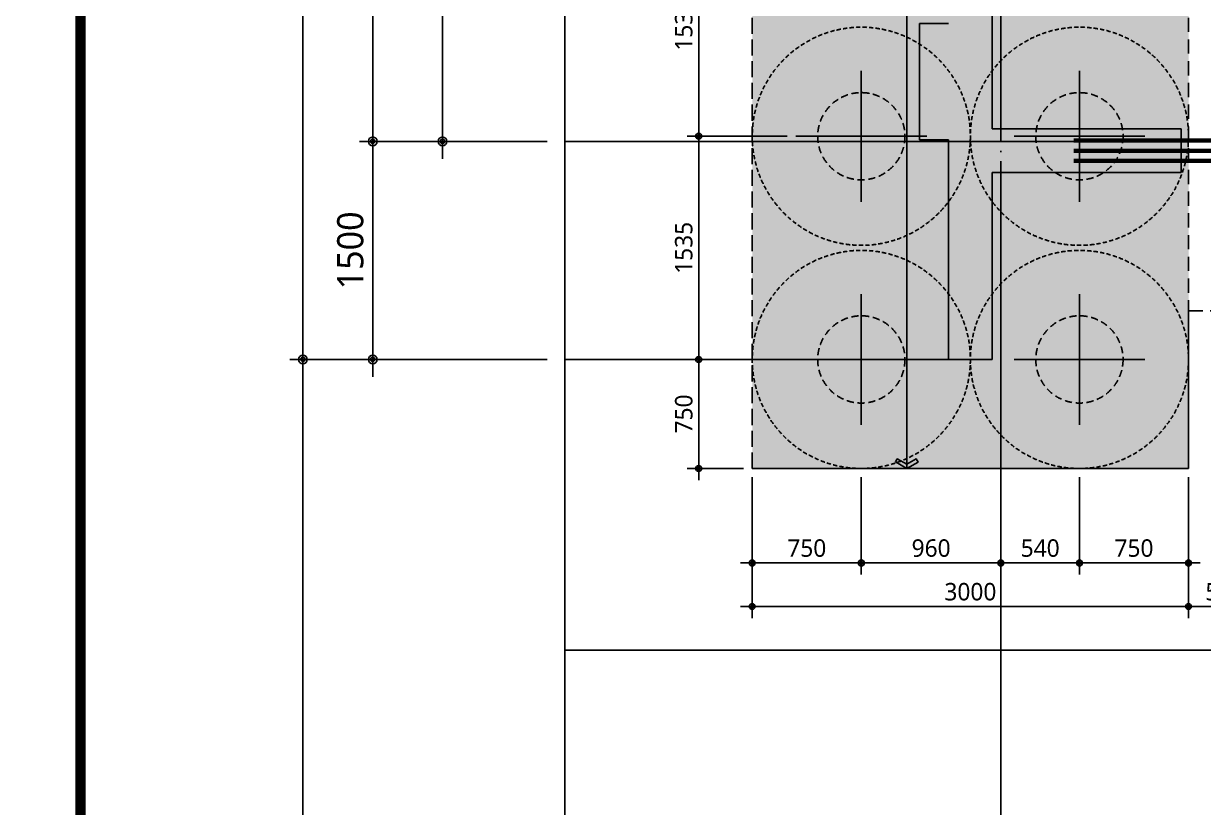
# Model space of a CAD drawing. Header units: millimetres. Extents: x 262481 to 2519995, y -394348 to 364571.
# Drawn here: x 539383 to 547497, y -77393 to -72002 of the extents above; entities that cross this region are included whole.
import ezdxf
from ezdxf.xclip import XClip

# ---------------------------------------------------------------- set-up
doc = ezdxf.new("R2010")
doc.units = ezdxf.units.MM
doc.header["$LTSCALE"] = 65
doc.header["$XCLIPFRAME"] = 0
for name, pattern in [('CEN', [62, 60, -1, 0, -1]), ('XS-기초$0$CEN', [62, 60, -1, 0, -1]), ('XS-기초$0$HID', [2.3, 1.5, -0.8])]:
    doc.linetypes.add(name, pattern=pattern)
doc.layers.get('Defpoints').update_dxf_attribs({"color": 145})
for name, color, linetype in [('BAR-T', 2, 'Continuous'), ('CEN', 1, 'CEN'), ('DIM', 7, 'Continuous'), ('DOT', 3, 'Continuous'), ('FORM_고양장항A-1BL-S-성능$0$FORM', 7, 'Continuous'), ('LEADER', 7, 'Continuous'), ('XS-기초$0$252', 252, 'Continuous'), ('XS-기초$0$CEN', 1, 'XS-기초$0$CEN'), ('XS-기초$0$PILE', 3, 'XS-기초$0$HID'), ('XS-기초$0$WALL', 11, 'Continuous'), ('XS-기초$0$기초연단', 3, 'Continuous'), ('XS-기초$0$보강구간', 6, 'XS-기초$0$HID')]:
    doc.layers.add(name, color=color, linetype=linetype)
doc.layers.add('DEFPOINT', color=144, linetype='Continuous', plot=False)
doc.layers.add('XS-기초$0$DEFPOINT', color=144, linetype='Continuous', plot=False)
doc.styles.add('맑은고딕', font='malgun.ttf')
doc.dimstyles.new('DIM_40', dxfattribs={"dimscale": 40, "dimtxt": 3, "dimasz": 1, "dimexe": 2, "dimexo": 1.5, "dimgap": 1, "dimtad": 1, "dimdec": 0, "dimzin": 0, "dimdsep": 46, "dimtxsty": '맑은고딕', "dimblk1": 'DIMDOT', "dimblk2": 'DIMDOT', "dimsah": 1, "dimcen": 0.09, "dimdle": 2, "dimclrd": 7, "dimclre": 7, "dimclrt": 6, "dimadec": 0, "dimazin": 0, "dimtfac": 1, "dimtdec": 0, "dimtix": 1, "dimtmove": 2, "dimatfit": 3, "dimldrblk": 'DIMDOT', "dimfxl": 0, "dimtolj": 1, "dimtzin": 0, "dimarcsym": 0})
doc.dimstyles.new('DIM_60', dxfattribs={"dimscale": 60, "dimtxt": 3, "dimasz": 1, "dimexe": 1.5, "dimexo": 2, "dimgap": 1, "dimtad": 1, "dimdec": 0, "dimzin": 0, "dimdsep": 46, "dimtxsty": '맑은고딕', "dimblk1": 'DIMDOT', "dimblk2": 'DIMDOT', "dimsah": 1, "dimcen": 0.09, "dimdle": 2, "dimclrd": 7, "dimclre": 7, "dimclrt": 3, "dimadec": 0, "dimazin": 0, "dimtfac": 1, "dimtdec": 0, "dimtix": 1, "dimtmove": 2, "dimatfit": 3, "dimldrblk": 'DIMDOT', "dimfxl": 0, "dimtolj": 1, "dimtzin": 0, "dimarcsym": 0})

# ---------------------------------------------------------------- blocks, each defined once
blk = doc.blocks.new('XS-기초$0$PILE-600')
at = {"layer": 'XS-기초$0$DEFPOINT', "color": 173, "linetype": 'XS-기초$0$HID', "ltscale": 0.3}
blk.add_circle((0, 0), 750, dxfattribs=at)
at = {"layer": 'XS-기초$0$PILE', "linetype": 'Continuous'}
for p, q in [((0, -450), (0, 450)), ((-450, 0), (450, 0))]:
    blk.add_line(p, q, dxfattribs=at)
at = {"layer": 'XS-기초$0$PILE', "ltscale": 0.5}
blk.add_circle((0, 0), 300, dxfattribs=at)
blk = doc.blocks.new('XS-기초$0$A$C762E058C')
at = {"layer": 'XS-기초$0$252'}
h = blk.add_hatch(color=256, dxfattribs=at)
h.dxf.hatch_style = 1
h.paths.add_polyline_path([(93400, -71500), (92600, -71500), (92600, -72000), (93400, -72000)])
h.paths.add_polyline_path([(85300, -71500), (84500, -71500), (84500, -72000), (85300, -72000)])
h.paths.add_polyline_path([(93400, -63400), (92600, -63400), (92600, -63900), (93400, -63900)])
h.paths.add_polyline_path([(85300, -63400), (84500, -63400), (84500, -63900), (85300, -63900)])
h.paths.add_polyline_path([(93400, -55300), (92600, -55300), (92600, -55800), (93400, -55800)])
h.paths.add_polyline_path([(85300, -55300), (84500, -55300), (84500, -55800), (85300, -55800)])
h.paths.add_polyline_path([(93400, -47200), (92600, -47200), (92600, -47700), (93400, -47700)])
h.paths.add_polyline_path([(85300, -47200), (84500, -47200), (84500, -47700), (85300, -47700)])
h.paths.add_polyline_path([(93400, -39100), (92600, -39100), (92600, -39600), (93400, -39600)])
h.paths.add_polyline_path([(85300, -39100), (84500, -39100), (84500, -39600), (85300, -39600)])
h.paths.add_polyline_path([(73650, -71500), (72850, -71500), (72850, -72000), (73650, -72000)])
h.paths.add_polyline_path([(77850, -71500), (77050, -71500), (77050, -72000), (77850, -72000)])
h.paths.add_polyline_path([(68450, -71500), (67650, -71500), (67650, -72000), (68450, -72000)])
h.paths.add_polyline_path([(73650, -63400), (72850, -63400), (72850, -63900), (73650, -63900)])
h.paths.add_polyline_path([(77850, -63400), (77050, -63400), (77050, -63900), (77850, -63900)])
h.paths.add_polyline_path([(68450, -63400), (67650, -63400), (67650, -63900), (68450, -63900)])
h.paths.add_polyline_path([(73650, -55300), (72850, -55300), (72850, -55800), (73650, -55800)])
h.paths.add_polyline_path([(77850, -55300), (77050, -55300), (77050, -55800), (77850, -55800)])
h.paths.add_polyline_path([(68450, -55300), (67650, -55300), (67650, -55800), (68450, -55800)])
h.paths.add_polyline_path([(73650, -47200), (72850, -47200), (72850, -47700), (73650, -47700)])
h.paths.add_polyline_path([(77850, -47200), (77050, -47200), (77050, -47700), (77850, -47700)])
h.paths.add_polyline_path([(68450, -47200), (67650, -47200), (67650, -47700), (68450, -47700)])
h.paths.add_polyline_path([(73650, -39100), (72850, -39100), (72850, -39600), (73650, -39600)])
h.paths.add_polyline_path([(77850, -39100), (77050, -39100), (77050, -39600), (77850, -39600)])
h.paths.add_polyline_path([(68450, -39100), (67650, -39100), (67650, -39600), (68450, -39600)])
h.paths.add_polyline_path([(73650, -22900), (72850, -22900), (72850, -23400), (73650, -23400)])
h.paths.add_polyline_path([(73650, -31000), (72850, -31000), (72850, -31500), (73650, -31500)])
h.paths.add_polyline_path([(101500, -63400), (100700, -63400), (100700, -63900), (101500, -63900)])
h.paths.add_polyline_path([(101500, -41540), (100700, -41540), (100700, -42040), (101500, -42040)])
h.paths.add_polyline_path([(101500, -35500), (100700, -35500), (100700, -36000), (101500, -36000)])
h.paths.add_polyline_path([(101500, -29350), (100700, -29350), (100700, -29850), (101500, -29850)])
h.paths.add_polyline_path([(101500, -22900), (100700, -22900), (100700, -23400), (101500, -23400)])
h.paths.add_polyline_path([(68450, -22900), (67650, -22900), (67650, -23400), (68450, -23400)])
h.paths.add_polyline_path([(77850, -22900), (77050, -22900), (77050, -23400), (77850, -23400)])
h.paths.add_polyline_path([(85300, -22900), (84500, -22900), (84500, -23400), (85300, -23400)])
h.paths.add_polyline_path([(93400, -31000), (92600, -31000), (92600, -31500), (93400, -31500)])
h.paths.add_polyline_path([(77850, -31000), (77050, -31000), (77050, -31500), (77850, -31500)])
h.paths.add_polyline_path([(85300, -31000), (84500, -31000), (84500, -31500), (85300, -31500)])
h.paths.add_polyline_path([(93400, -22900), (92600, -22900), (92600, -23400), (93400, -23400)])
h.paths.add_polyline_path([(68450, -31000), (67650, -31000), (67650, -31500), (68450, -31500)])
h.paths.add_polyline_path([(101500, -47580), (100700, -47580), (100700, -48080), (101500, -48080)])
h.paths.add_polyline_path([(101500, -55300), (100700, -55300), (100700, -55800), (101500, -55800)])
h.paths.add_polyline_path([(101700, -72000), (101700, -71200), (101200, -71200), (101200, -72000)])
h.paths.add_polyline_path([(125700, -72000), (125700, -71200), (125200, -71200), (125200, -72000)])
h.paths.add_polyline_path([(117700, -72000), (117700, -71200), (117200, -71200), (117200, -72000)])
h.paths.add_polyline_path([(109700, -72000), (109700, -71200), (109200, -71200), (109200, -72000)])
h.paths.add_polyline_path([(136755, -71500), (135955, -71500), (135955, -72000), (136755, -72000)])
h.paths.add_polyline_path([(144555, -71500), (143755, -71500), (143755, -72000), (144555, -72000)])
h.paths.add_polyline_path([(133700, -72000), (133700, -71200), (133200, -71200), (133200, -72000)])
h = blk.add_hatch(color=256, dxfattribs=at)
h.dxf.hatch_style = 1
h.paths.add_polyline_path([(124805, -55785), (124805, -55985), (123925, -55985), (123925, -56285), (125305, -56285), (125305, -57445), (126255, -57445), (126255, -63825), (124900, -63825), (124900, -64125), (125200, -64125), (125200, -64625), (125700, -64625), (125700, -64125), (126255, -64125), (126255, -65410), (126505, -65410), (126505, -64125), (127860, -64125), (127860, -63825), (126505, -63825), (126505, -57445), (127455, -57445), (127455, -56285), (128835, -56285), (128835, -55985), (127155, -55985), (127155, -57145), (126380, -57145), (125605, -57145), (125605, -55985), (125605, -55785)])
h.paths.add_polyline_path([(106100, -55300), (105300, -55300), (105300, -55800), (106100, -55800)])
h.paths.add_polyline_path([(105600, -63900), (105800, -63900), (105800, -65410), (106100, -65410), (106100, -64125), (107400, -64125), (107400, -63825), (106100, -63825), (106100, -60730), (109280, -60730), (109280, -60480), (106100, -60480), (106100, -56285), (106915, -56285), (106915, -55985), (105800, -55985), (105800, -63100), (105600, -63100)])
h.paths.add_polyline_path([(133680, -63250), (133480, -63250), (133480, -55950), (133680, -55950), (133680, -55150), (133480, -55150), (133480, -54495), (133180, -54495), (133180, -55985), (132365, -55985), (132365, -56285), (133180, -56285), (133180, -60480), (130000, -60480), (130000, -60730), (133180, -60730), (133180, -63825), (131880, -63825), (131880, -64125), (133180, -64125), (133180, -65410), (133480, -65410), (133480, -64050), (133680, -64050)])
h.paths.add_polyline_path([(117700, -64625), (117700, -63825), (117200, -63825), (117200, -64625)], flags=17)
h.paths.add_polyline_path([(109700, -63825), (109200, -63825), (108910, -63825), (108910, -64125), (109200, -64125), (109200, -64625), (109700, -64625)])
h.paths.add_polyline_path([(124075, -54635), (124375, -54635), (124375, -46185), (117850, -46185), (117850, -45985), (117050, -45985), (117050, -46185), (116075, -46185), (116075, -46485), (116525, -46485), (116525, -49385), (116825, -49385), (116825, -46485), (121375, -46485), (121375, -49085), (117935, -49085), (117935, -49385), (121850, -49385), (121850, -49085), (121675, -49085), (121675, -46485), (124075, -46485), (124075, -49085), (123420, -49085), (123420, -49385), (124075, -49385), (124075, -51585), (123475, -51585), (123475, -51885), (124075, -51885), (124075, -54185), (119175, -54185), (119175, -51885), (119875, -51885), (119875, -51585), (118875, -51585), (118875, -54185), (116525, -54185), (116525, -54485), (124075, -54485)])
h.paths.add_polyline_path([(120965, -51885), (122285, -51885), (122285, -51585), (120965, -51585)], flags=17)
h.paths.add_polyline_path([(114725, -53185), (113725, -53185), (113725, -53885), (110505, -53885), (110505, -53185), (109505, -53185), (109505, -53885), (108085, -53885), (108085, -53185), (107085, -53185), (107085, -53885), (105800, -53885), (105800, -54185), (114725, -54185)])
h.paths.add_polyline_path([(113025, -65410), (112775, -65410), (112775, -64125), (111420, -64125), (111420, -63825), (112775, -63825), (112775, -57445), (111825, -57445), (111825, -56285), (110445, -56285), (110445, -55985), (112125, -55985), (112125, -57145), (112900, -57145), (113675, -57145), (113675, -55985), (115355, -55985), (115355, -56285), (113975, -56285), (113975, -57445), (113025, -57445), (113025, -63825), (114380, -63825), (114380, -64125), (113025, -64125)])
h.paths.add_polyline_path([(119765, -65410), (119515, -65410), (119515, -64125), (118400, -64125), (118400, -63825), (119515, -63825), (119515, -60730), (116520, -60730), (116520, -60480), (119515, -60480), (119515, -56285), (118885, -56285), (118885, -55985), (119640, -55985), (120395, -55985), (120395, -56285), (119765, -56285), (119765, -60480), (122760, -60480), (122760, -60730), (119765, -60730), (119765, -63825), (120880, -63825), (120880, -64125), (119765, -64125)])
h.paths.add_polyline_path([(122390, -64125), (122390, -63825), (122790, -63825), (122790, -64125)])
h.paths.add_polyline_path([(122510, -63125), (122760, -63125), (122760, -61590), (122510, -61590)], flags=17)
h.paths.add_polyline_path([(122510, -56985), (122760, -56985), (122760, -57815), (122510, -57815)], flags=17)
h.paths.add_polyline_path([(121905, -56285), (122705, -56285), (122705, -55985), (121905, -55985)])
h.paths.add_polyline_path([(130370, -64125), (130370, -63825), (129970, -63825), (129970, -64125)])
h.paths.add_polyline_path([(130250, -63125), (130000, -63125), (130000, -61590), (130250, -61590)])
h.paths.add_polyline_path([(130250, -56985), (130000, -56985), (130000, -57815), (130250, -57815)])
h.paths.add_polyline_path([(130855, -56285), (130055, -56285), (130055, -55985), (130855, -55985)], flags=17)
h.paths.add_polyline_path([(116890, -64125), (116890, -63825), (116490, -63825), (116490, -64125)])
h.paths.add_polyline_path([(116770, -63125), (116520, -63125), (116520, -61590), (116770, -61590)])
h.paths.add_polyline_path([(116770, -56985), (116520, -56985), (116520, -57815), (116770, -57815)])
h.paths.add_polyline_path([(117375, -56285), (116575, -56285), (116575, -55985), (117375, -55985)])
h.paths.add_polyline_path([(109030, -63125), (109280, -63125), (109280, -61590), (109030, -61590)], flags=17)
h.paths.add_polyline_path([(109030, -56985), (109280, -56985), (109280, -57815), (109030, -57815)], flags=17)
h.paths.add_polyline_path([(108425, -56285), (109225, -56285), (109225, -55985), (108425, -55985)])
h.paths.add_polyline_path([(125850, -47200), (125050, -47200), (125050, -47700), (125850, -47700)])
h.paths.add_polyline_path([(114725, -50300), (113725, -50300), (113725, -51300), (114725, -51300)])
h.paths.add_polyline_path([(110505, -50300), (109505, -50300), (109505, -51300), (110505, -51300)])
h.paths.add_polyline_path([(108085, -50300), (107085, -50300), (107085, -51300), (108085, -51300)])
h.paths.add_polyline_path([(110505, -45410), (109505, -45410), (109505, -44410), (110505, -44410)])
h.paths.add_polyline_path([(108085, -45410), (107085, -45410), (107085, -44410), (108085, -44410)])
h.paths.add_polyline_path([(110505, -48330), (109505, -48330), (109505, -47330), (110505, -47330), (110505, -47705), (113005, -47705), (113005, -46805), (114425, -46805), (114425, -45775), (114725, -45775), (114725, -47105), (113305, -47105), (113305, -47830), (113305, -48555), (114725, -48555), (114725, -49850), (114425, -49850), (114425, -48855), (113005, -48855), (113005, -47955), (110505, -47955)])
h.paths.add_polyline_path([(108085, -48330), (107085, -48330), (107085, -47955), (105800, -47955), (105800, -47705), (107085, -47705), (107085, -47330), (108085, -47330)])
h.paths.add_polyline_path([(113725, -44360), (113725, -44610), (113095, -44610), (113095, -44360)])
h.paths.add_polyline_path([(114425, -43755), (114425, -44555), (114725, -44555), (114725, -43755)])
h.paths.add_polyline_path([(133850, -47200), (133050, -47200), (133050, -47700), (133850, -47700)])
h.paths.add_polyline_path([(125850, -39100), (125050, -39100), (125050, -39600), (125850, -39600)])
h.paths.add_polyline_path([(117850, -39100), (117050, -39100), (117050, -39600), (117850, -39600)], flags=17)
h.paths.add_polyline_path([(117485, -34200), (117485, -34500), (118975, -34500), (118975, -36300), (116075, -36300), (116075, -36600), (119275, -36600), (119275, -29350), (105800, -29350), (105800, -29650), (107085, -29650), (107085, -30350), (108085, -30350), (108085, -29650), (109505, -29650), (109505, -30350), (110505, -30350), (110505, -29650), (114425, -29650), (114425, -30465), (114725, -30465), (114725, -29650), (116075, -29650), (116075, -35190), (116375, -35190), (116375, -29650), (118975, -29650), (118975, -34200)])
h.paths.add_polyline_path([(110505, -41290), (109505, -41290), (109505, -42290), (110505, -42290), (110505, -41915), (114425, -41915), (114425, -42545), (114725, -42545), (114725, -41790), (114725, -41035), (114425, -41035), (114425, -41665), (110505, -41665)])
h.paths.add_polyline_path([(108085, -41290), (107085, -41290), (107085, -41665), (105800, -41665), (105800, -41915), (107085, -41915), (107085, -42290), (108085, -42290)])
h.paths.add_polyline_path([(110505, -38170), (109505, -38170), (109505, -39170), (110505, -39170)])
h.paths.add_polyline_path([(108085, -38170), (107085, -38170), (107085, -39170), (108085, -39170)])
h.paths.add_polyline_path([(110505, -36250), (109505, -36250), (109505, -35250), (110505, -35250), (110505, -35625), (113005, -35625), (113005, -34725), (114425, -34725), (114425, -33695), (114725, -33695), (114725, -35025), (113305, -35025), (113305, -35750), (113305, -36475), (114725, -36475), (114725, -37805), (114425, -37805), (114425, -36775), (113005, -36775), (113005, -35875), (110505, -35875)])
h.paths.add_polyline_path([(108085, -36250), (107085, -36250), (107085, -35875), (105800, -35875), (105800, -35625), (107085, -35625), (107085, -35250), (108085, -35250)])
h.paths.add_polyline_path([(110505, -33330), (109505, -33330), (109505, -32330), (110505, -32330)], flags=17)
h.paths.add_polyline_path([(108085, -33330), (107085, -33330), (107085, -32330), (108085, -32330)], flags=17)
h.paths.add_polyline_path([(113725, -39220), (113725, -38970), (113095, -38970), (113095, -39220)])
h.paths.add_polyline_path([(114425, -39825), (114425, -39025), (114725, -39025), (114725, -39825)])
h.paths.add_polyline_path([(113725, -32280), (113725, -32530), (113095, -32530), (113095, -32280)], flags=17)
h.paths.add_polyline_path([(114425, -31675), (114425, -32475), (114725, -32475), (114725, -31675)], flags=17)
edge = h.paths.add_edge_path()
edge.add_line((121375, -49385), (121850, -49385))
edge.add_line((116075, -34200), (116075, -34500))
blk = doc.blocks.new('XS-기초')
at = {"layer": 'XS-기초$0$CEN'}
for p, q in [((224470, 142315), (224470, 132890)), ((224470, 134390), (231210, 134390))]:
    blk.add_line(p, q, dxfattribs=at)
at = {"layer": 'XS-기초$0$WALL'}
for p, q in [((224410, 137570), (224410, 134475)), ((224110, 135200), (223910, 135200)), ((223910, 135200), (223910, 134400)), ((224410, 134475), (225710, 134475)), ((225710, 134175), (225710, 134475)), ((223910, 134400), (224110, 134400)), ((224110, 134400), (224110, 132890)), ((224410, 134175), (225710, 134175)), ((224410, 134175), (224410, 132890)), ((224110, 132890), (224410, 132890))]:
    blk.add_line(p, q, dxfattribs=at)
at = {"layer": 'XS-기초$0$기초연단', "linetype": 'XS-기초$0$HID'}
for p, q in [((222760, 142865), (222760, 132140)), ((225760, 133225), (229710, 133225)), ((225760, 133225), (225760, 132140)), ((222760, 132140), (225760, 132140))]:
    blk.add_line(p, q, dxfattribs=at)
at = {"layer": 'XS-기초$0$보강구간'}
blk.add_lwpolyline([(225760, 132140), (222760, 132140), (222760, 142865), (225760, 142865)], close=True, dxfattribs=at)
at = {"layer": 'XS-기초$0$252'}
blk.add_blockref('XS-기초$0$A$C762E058C', (118310, 198300), dxfattribs=at)
at = {"layer": 'XS-기초$0$PILE'}
for p in [(223510, 134425), (225010, 134425), (223510, 132890), (225010, 132890)]:
    blk.add_blockref('XS-기초$0$PILE-600', p, dxfattribs=at)
blk = doc.blocks.new('DIMDOT')
at = {"layer": 'DIM', "linetype": 'Continuous'}
blk.add_line((-2, 0), (2, 0), dxfattribs=at)
for radius in [0.5, 0.25]:
    blk.add_circle((0, 0), radius, dxfattribs=at)
blk = doc.blocks.new('*D341')
at = {"layer": 'Defpoints', "color": 0, "linetype": 'Continuous', "transparency": 16777216}
for p in [(544394.3, -75061.6), (547394.3, -75061.6), (547394.3, -76011.6)]:
    blk.add_point(p, dxfattribs=at)
at = {"layer": 'DIM', "color": 7, "linetype": 'Continuous', "lineweight": -2, "transparency": 16777216}
for p, q in [((544394.3, -75121.6), (544394.3, -76091.6)), ((547394.3, -75121.6), (547394.3, -76091.6)), ((544434.3, -76011.6), (547354.3, -76011.6))]:
    blk.add_line(p, q, dxfattribs=at)
at = {"layer": 'DIM', "color": 7, "linetype": 'Continuous', "lineweight": -2, "transparency": 16777216, "xscale": 40, "yscale": 40, "zscale": 40, "rotation": 180}
blk.add_blockref('DIMDOT', (544394.3, -76011.6), dxfattribs=at)
at = {"layer": 'DIM', "color": 7, "linetype": 'Continuous', "lineweight": -2, "transparency": 16777216, "xscale": 40, "yscale": 40, "zscale": 40}
blk.add_blockref('DIMDOT', (547394.3, -76011.6), dxfattribs=at)
at = {"layer": 'DIM', "color": 6, "linetype": 'Continuous', "transparency": 16777216, "insert": (545894.3, -75909.7), "char_height": 120, "attachment_point": 5, "style": '맑은고딕'}
blk.add_mtext('\\A1;3000', dxfattribs=at)
blk = doc.blocks.new('*D342')
at = {"layer": 'Defpoints', "color": 0, "linetype": 'Continuous', "transparency": 16777216}
for p in [(544394.3, -75061.6), (545144.3, -75061.6), (545144.3, -75711.6)]:
    blk.add_point(p, dxfattribs=at)
at = {"layer": 'DIM', "color": 7, "linetype": 'Continuous', "lineweight": -2, "transparency": 16777216}
for p, q in [((544394.3, -75121.6), (544394.3, -75791.6)), ((545144.3, -75121.6), (545144.3, -75791.6)), ((544434.3, -75711.6), (545104.3, -75711.6))]:
    blk.add_line(p, q, dxfattribs=at)
at = {"layer": 'DIM', "color": 7, "linetype": 'Continuous', "lineweight": -2, "transparency": 16777216, "xscale": 40, "yscale": 40, "zscale": 40, "rotation": 180}
blk.add_blockref('DIMDOT', (544394.3, -75711.6), dxfattribs=at)
at = {"layer": 'DIM', "color": 7, "linetype": 'Continuous', "lineweight": -2, "transparency": 16777216, "xscale": 40, "yscale": 40, "zscale": 40}
blk.add_blockref('DIMDOT', (545144.3, -75711.6), dxfattribs=at)
at = {"layer": 'DIM', "color": 6, "linetype": 'Continuous', "transparency": 16777216, "insert": (544769.3, -75609.7), "char_height": 120, "attachment_point": 5, "style": '맑은고딕'}
blk.add_mtext('\\A1;750', dxfattribs=at)
blk = doc.blocks.new('*D343')
at = {"layer": 'Defpoints', "color": 0, "linetype": 'Continuous', "transparency": 16777216}
for p in [(546644.3, -75061.6), (547394.3, -75061.6), (546644.3, -75711.6)]:
    blk.add_point(p, dxfattribs=at)
at = {"layer": 'DIM', "color": 7, "linetype": 'Continuous', "lineweight": -2, "transparency": 16777216}
for p, q in [((546644.3, -75121.6), (546644.3, -75791.6)), ((547394.3, -75121.6), (547394.3, -75791.6)), ((547354.3, -75711.6), (546684.3, -75711.6))]:
    blk.add_line(p, q, dxfattribs=at)
at = {"layer": 'DIM', "color": 7, "linetype": 'Continuous', "lineweight": -2, "transparency": 16777216, "xscale": 40, "yscale": 40, "zscale": 40, "rotation": 180}
blk.add_blockref('DIMDOT', (546644.3, -75711.6), dxfattribs=at)
at = {"layer": 'DIM', "color": 7, "linetype": 'Continuous', "lineweight": -2, "transparency": 16777216, "xscale": 40, "yscale": 40, "zscale": 40}
blk.add_blockref('DIMDOT', (547394.3, -75711.6), dxfattribs=at)
at = {"layer": 'DIM', "color": 6, "linetype": 'Continuous', "transparency": 16777216, "insert": (547019.3, -75609.7), "char_height": 120, "attachment_point": 5, "style": '맑은고딕'}
blk.add_mtext('\\A1;750', dxfattribs=at)
blk = doc.blocks.new('*D344')
at = {"layer": 'Defpoints', "color": 0, "linetype": 'Continuous', "transparency": 16777216}
for p in [(546104.3, -75061.6), (546644.3, -75061.6), (546104.3, -75711.6)]:
    blk.add_point(p, dxfattribs=at)
at = {"layer": 'DIM', "color": 7, "linetype": 'Continuous', "lineweight": -2, "transparency": 16777216}
for p, q in [((546104.3, -75121.6), (546104.3, -75791.6)), ((546644.3, -75121.6), (546644.3, -75791.6)), ((546604.3, -75711.6), (546144.3, -75711.6))]:
    blk.add_line(p, q, dxfattribs=at)
at = {"layer": 'DIM', "color": 7, "linetype": 'Continuous', "lineweight": -2, "transparency": 16777216, "xscale": 40, "yscale": 40, "zscale": 40, "rotation": 180}
blk.add_blockref('DIMDOT', (546104.3, -75711.6), dxfattribs=at)
at = {"layer": 'DIM', "color": 7, "linetype": 'Continuous', "lineweight": -2, "transparency": 16777216, "xscale": 40, "yscale": 40, "zscale": 40}
blk.add_blockref('DIMDOT', (546644.3, -75711.6), dxfattribs=at)
at = {"layer": 'DIM', "color": 6, "linetype": 'Continuous', "transparency": 16777216, "insert": (546374.3, -75609.7), "char_height": 120, "attachment_point": 5, "style": '맑은고딕'}
blk.add_mtext('\\A1;540', dxfattribs=at)
blk = doc.blocks.new('*D345')
at = {"layer": 'Defpoints', "color": 0, "linetype": 'Continuous', "transparency": 16777216}
for p in [(545144.3, -75061.6), (546104.3, -75061.6), (545144.3, -75711.6)]:
    blk.add_point(p, dxfattribs=at)
at = {"layer": 'DIM', "color": 7, "linetype": 'Continuous', "lineweight": -2, "transparency": 16777216}
for p, q in [((545144.3, -75121.6), (545144.3, -75791.6)), ((546104.3, -75121.6), (546104.3, -75791.6)), ((546064.3, -75711.6), (545184.3, -75711.6))]:
    blk.add_line(p, q, dxfattribs=at)
at = {"layer": 'DIM', "color": 7, "linetype": 'Continuous', "lineweight": -2, "transparency": 16777216, "xscale": 40, "yscale": 40, "zscale": 40, "rotation": 180}
blk.add_blockref('DIMDOT', (545144.3, -75711.6), dxfattribs=at)
at = {"layer": 'DIM', "color": 7, "linetype": 'Continuous', "lineweight": -2, "transparency": 16777216, "xscale": 40, "yscale": 40, "zscale": 40}
blk.add_blockref('DIMDOT', (546104.3, -75711.6), dxfattribs=at)
at = {"layer": 'DIM', "color": 6, "linetype": 'Continuous', "transparency": 16777216, "insert": (545624.3, -75609.7), "char_height": 120, "attachment_point": 5, "style": '맑은고딕'}
blk.add_mtext('\\A1;960', dxfattribs=at)
blk = doc.blocks.new('*D366')
at = {"layer": 'Defpoints', "color": 0, "linetype": 'Continuous', "transparency": 16777216}
for p in [(544025.8, -74311.6), (544694.3, -74311.6), (544394.3, -75061.6)]:
    blk.add_point(p, dxfattribs=at)
at = {"layer": 'DIM', "color": 7, "linetype": 'Continuous', "lineweight": -2, "transparency": 16777216}
for p, q in [((544634.3, -74311.6), (543945.8, -74311.6)), ((544025.8, -75021.6), (544025.8, -74351.6)), ((544334.3, -75061.6), (543945.8, -75061.6))]:
    blk.add_line(p, q, dxfattribs=at)
at = {"layer": 'DIM', "color": 7, "linetype": 'Continuous', "lineweight": -2, "transparency": 16777216, "xscale": 40, "yscale": 40, "zscale": 40}
for p, rotation in [((544025.8, -74311.6), 90), ((544025.8, -75061.6), 270)]:
    blk.add_blockref('DIMDOT', p, dxfattribs=dict(at, rotation=rotation))
at = {"layer": 'DIM', "color": 6, "linetype": 'Continuous', "transparency": 16777216, "insert": (543923.8, -74686.6), "char_height": 120, "attachment_point": 5, "rotation": 90, "style": '맑은고딕'}
blk.add_mtext('\\A1;750', dxfattribs=at)
blk = doc.blocks.new('*D367')
at = {"layer": 'Defpoints', "color": 0, "linetype": 'Continuous', "transparency": 16777216}
for p in [(544025.8, -72776.6), (544694.3, -72776.6), (544694.3, -74311.6)]:
    blk.add_point(p, dxfattribs=at)
at = {"layer": 'DIM', "color": 7, "linetype": 'Continuous', "lineweight": -2, "transparency": 16777216}
for p, q in [((544634.3, -72776.6), (543945.8, -72776.6)), ((544025.8, -74271.6), (544025.8, -72816.6)), ((544634.3, -74311.6), (543945.8, -74311.6))]:
    blk.add_line(p, q, dxfattribs=at)
at = {"layer": 'DIM', "color": 7, "linetype": 'Continuous', "lineweight": -2, "transparency": 16777216, "xscale": 40, "yscale": 40, "zscale": 40}
for p, rotation in [((544025.8, -72776.6), 90), ((544025.8, -74311.6), 270)]:
    blk.add_blockref('DIMDOT', p, dxfattribs=dict(at, rotation=rotation))
at = {"layer": 'DIM', "color": 6, "linetype": 'Continuous', "transparency": 16777216, "insert": (543923.5, -73544.1), "char_height": 120, "attachment_point": 5, "rotation": 90, "style": '맑은고딕'}
blk.add_mtext('\\A1;1535', dxfattribs=at)
blk = doc.blocks.new('*D368')
at = {"layer": 'Defpoints', "color": 0, "linetype": 'Continuous', "transparency": 16777216}
for p in [(544025.8, -71241.6), (544694.3, -71241.6), (544694.3, -72776.6)]:
    blk.add_point(p, dxfattribs=at)
at = {"layer": 'DIM', "color": 7, "linetype": 'Continuous', "lineweight": -2, "transparency": 16777216}
for p, q in [((544634.3, -71241.6), (543945.8, -71241.6)), ((544025.8, -72736.6), (544025.8, -71281.6)), ((544634.3, -72776.6), (543945.8, -72776.6))]:
    blk.add_line(p, q, dxfattribs=at)
at = {"layer": 'DIM', "color": 7, "linetype": 'Continuous', "lineweight": -2, "transparency": 16777216, "xscale": 40, "yscale": 40, "zscale": 40}
for p, rotation in [((544025.8, -71241.6), 90), ((544025.8, -72776.6), 270)]:
    blk.add_blockref('DIMDOT', p, dxfattribs=dict(at, rotation=rotation))
at = {"layer": 'DIM', "color": 6, "linetype": 'Continuous', "transparency": 16777216, "insert": (543923.5, -72009.1), "char_height": 120, "attachment_point": 5, "rotation": 90, "style": '맑은고딕'}
blk.add_mtext('\\A1;1535', dxfattribs=at)
blk = doc.blocks.new('*D581')
at = {"layer": 'Defpoints', "color": 0, "linetype": 'Continuous', "transparency": 16777216}
for p in [(541304.3, -65101.6), (543104.3, -65101.6), (543104.3, -74311.6)]:
    blk.add_point(p, dxfattribs=at)
at = {"layer": 'DIM', "color": 7, "linetype": 'Continuous', "lineweight": -2, "transparency": 16777216}
for p, q in [((542984.3, -65101.6), (541214.3, -65101.6)), ((541304.3, -74251.6), (541304.3, -65161.6)), ((542984.3, -74311.6), (541214.3, -74311.6))]:
    blk.add_line(p, q, dxfattribs=at)
at = {"layer": 'DIM', "color": 7, "linetype": 'Continuous', "lineweight": -2, "transparency": 16777216, "xscale": 60, "yscale": 60, "zscale": 60}
for p, rotation in [((541304.3, -65101.6), 90), ((541304.3, -74311.6), 270)]:
    blk.add_blockref('DIMDOT', p, dxfattribs=dict(at, rotation=rotation))
at = {"layer": 'DIM', "color": 3, "linetype": 'Continuous', "transparency": 16777216, "insert": (541150.8, -69706.6), "char_height": 180, "attachment_point": 5, "rotation": 90, "style": '맑은고딕'}
blk.add_mtext('\\A1;9210', dxfattribs=at)
blk = doc.blocks.new('*D582')
at = {"layer": 'Defpoints', "color": 0, "linetype": 'Continuous', "transparency": 16777216}
for p in [(541784.3, -65101.6), (543104.3, -65101.6), (543104.3, -72811.6)]:
    blk.add_point(p, dxfattribs=at)
at = {"layer": 'DIM', "color": 7, "linetype": 'Continuous', "lineweight": -2, "transparency": 16777216}
for p, q in [((542984.3, -65101.6), (541694.3, -65101.6)), ((541784.3, -72751.6), (541784.3, -65161.6)), ((542984.3, -72811.6), (541694.3, -72811.6))]:
    blk.add_line(p, q, dxfattribs=at)
at = {"layer": 'DIM', "color": 7, "linetype": 'Continuous', "lineweight": -2, "transparency": 16777216, "xscale": 60, "yscale": 60, "zscale": 60}
for p, rotation in [((541784.3, -65101.6), 90), ((541784.3, -72811.6), 270)]:
    blk.add_blockref('DIMDOT', p, dxfattribs=dict(at, rotation=rotation))
at = {"layer": 'DIM', "color": 3, "linetype": 'Continuous', "transparency": 16777216, "insert": (541630.8, -68956.6), "char_height": 180, "attachment_point": 5, "rotation": 90, "style": '맑은고딕'}
blk.add_mtext('\\A1;7710', dxfattribs=at)
blk = doc.blocks.new('*D583')
at = {"layer": 'Defpoints', "color": 0, "linetype": 'Continuous', "transparency": 16777216}
for p in [(543104.3, -72811.6), (541784.3, -74311.6), (543104.3, -74311.6)]:
    blk.add_point(p, dxfattribs=at)
at = {"layer": 'DIM', "color": 7, "linetype": 'Continuous', "lineweight": -2, "transparency": 16777216}
for p, q in [((542984.3, -72811.6), (541694.3, -72811.6)), ((541784.3, -72871.6), (541784.3, -74251.6)), ((542984.3, -74311.6), (541694.3, -74311.6))]:
    blk.add_line(p, q, dxfattribs=at)
at = {"layer": 'DIM', "color": 7, "linetype": 'Continuous', "lineweight": -2, "transparency": 16777216, "xscale": 60, "yscale": 60, "zscale": 60}
for p, rotation in [((541784.3, -72811.6), 90), ((541784.3, -74311.6), 270)]:
    blk.add_blockref('DIMDOT', p, dxfattribs=dict(at, rotation=rotation))
at = {"layer": 'DIM', "color": 3, "linetype": 'Continuous', "transparency": 16777216, "insert": (541630.8, -73561.6), "char_height": 180, "attachment_point": 5, "rotation": 90, "style": '맑은고딕'}
blk.add_mtext('\\A1;1500', dxfattribs=at)
blk = doc.blocks.new('*D584')
at = {"layer": 'Defpoints', "color": 0, "linetype": 'Continuous', "transparency": 16777216}
for p in [(542264.3, -69481.6), (543104.3, -69481.6), (543104.3, -72811.6)]:
    blk.add_point(p, dxfattribs=at)
at = {"layer": 'DIM', "color": 7, "linetype": 'Continuous', "lineweight": -2, "transparency": 16777216}
for p, q in [((542984.3, -69481.6), (542174.3, -69481.6)), ((542264.3, -72751.6), (542264.3, -69541.6)), ((542984.3, -72811.6), (542174.3, -72811.6))]:
    blk.add_line(p, q, dxfattribs=at)
at = {"layer": 'DIM', "color": 7, "linetype": 'Continuous', "lineweight": -2, "transparency": 16777216, "xscale": 60, "yscale": 60, "zscale": 60}
for p, rotation in [((542264.3, -69481.6), 90), ((542264.3, -72811.6), 270)]:
    blk.add_blockref('DIMDOT', p, dxfattribs=dict(at, rotation=rotation))
at = {"layer": 'DIM', "color": 3, "linetype": 'Continuous', "transparency": 16777216, "insert": (542111.3, -71146.6), "char_height": 180, "attachment_point": 5, "rotation": 90, "style": '맑은고딕'}
blk.add_mtext('\\A1;3330', dxfattribs=at)
blk = doc.blocks.new('FORM_고양장항A-1BL-S-성능')
at = {"layer": 'FORM_고양장항A-1BL-S-성능$0$FORM'}
for points in [[(25, 573), (25, 21), (757, 21), (757, 573)], [(26, 572), (26, 22), (756, 22), (756, 572)]]:
    blk.add_lwpolyline(points, close=True, dxfattribs=at)
at = {"layer": 'FORM_고양장항A-1BL-S-성능$0$FORM', "const_width": 1}
blk.add_lwpolyline([(25.5, 572.5), (25.5, 21.5), (756.5, 21.5), (756.5, 572.5)], close=True, dxfattribs=at)
blk = doc.blocks.new('*D1033')
at = {"layer": 'Defpoints', "color": 0, "linetype": 'Continuous', "transparency": 16777216}
for p in [(547894.3, -73976.6), (547394.3, -75061.6), (547894.3, -76011.6)]:
    blk.add_point(p, dxfattribs=at)
at = {"layer": 'DIM', "color": 7, "linetype": 'Continuous', "lineweight": -2, "transparency": 16777216}
for p, q in [((547894.3, -74036.6), (547894.3, -76091.6)), ((547394.3, -75121.6), (547394.3, -76091.6)), ((547434.3, -76011.6), (547854.3, -76011.6))]:
    blk.add_line(p, q, dxfattribs=at)
at = {"layer": 'DIM', "color": 7, "linetype": 'Continuous', "lineweight": -2, "transparency": 16777216, "xscale": 40, "yscale": 40, "zscale": 40, "rotation": 180}
blk.add_blockref('DIMDOT', (547394.3, -76011.6), dxfattribs=at)
at = {"layer": 'DIM', "color": 7, "linetype": 'Continuous', "lineweight": -2, "transparency": 16777216, "xscale": 40, "yscale": 40, "zscale": 40}
blk.add_blockref('DIMDOT', (547894.3, -76011.6), dxfattribs=at)
at = {"layer": 'DIM', "color": 6, "linetype": 'Continuous', "transparency": 16777216, "insert": (547644.3, -75909.7), "char_height": 120, "attachment_point": 5, "style": '맑은고딕'}
blk.add_mtext('\\A1;500', dxfattribs=at)

msp = doc.modelspace()

# ---------------------------------------------------------------- hatches: boundary and pattern name
at = {"layer": 'DOT'}
h = msp.add_hatch(dxfattribs=at)
h.set_pattern_fill('DOTS', color=256, scale=60, angle=-90, style=0)
h.set_pattern_definition([(270, (381209.29, -294201.65), (60, -30), [0, -60])])
h.paths.add_polyline_path([(547394.3, -75061.6), (544394.3, -75061.6), (544394.3, -64336.6), (547394.3, -64336.6)])

# ---------------------------------------------------------------- linework, layer by layer
at = {"layer": 'BAR-T', "const_width": 30}
for points in [[(546604.3, -72806.6), (551784.3, -72806.6)], [(546604.3, -72876.6), (551784.3, -72876.6)], [(546604.3, -72946.6), (551784.3, -72946.6)]]:
    msp.add_lwpolyline(points, dxfattribs=at)
at = {"layer": 'CEN'}
for p, q in [((546104.3, -72811.6), (543104.3, -72811.6)), ((545744.3, -74311.6), (543104.3, -74311.6)), ((546104.3, -74311.6), (546104.3, -81796.2))]:
    msp.add_line(p, q, dxfattribs=at)
at = {"layer": 'DEFPOINT'}
for points in [[(541304.3, -60246.6), (582364.3, -60246.6), (582364.3, -83296.2), (541304.3, -83296.2)], [(543104.3, -61746.6), (580564.3, -61746.6), (580564.3, -81796.2), (543104.3, -81796.2)], [(543104.3, -61746.6), (576064.3, -61746.6), (576064.3, -76311.6), (543104.3, -76311.6)]]:
    msp.add_lwpolyline(points, close=True, dxfattribs=at)
at = {"layer": 'LEADER'}
msp.add_lwpolyline([(545457, -64336.6), (545534.9, -64381.2), (545522.5, -64402.9), (545457, -64365.4), (545391.4, -64402.9), (545378.8, -64381.3), (545457, -64336.6), (545457, -75061.6), (545378.8, -75017), (545391.4, -74995.4), (545457, -75032.9), (545522.5, -74995.4), (545534.9, -75017.1), (545457, -75061.6)], dxfattribs=at)

# ---------------------------------------------------------------- block references
at = {"xscale": 60, "yscale": 60, "zscale": 60}
msp.add_blockref('FORM_고양장항A-1BL-S-성능', (538244.3, -88631.6), dxfattribs=at)
ref = msp.add_blockref('XS-기초', (321634.3, -207201.6))
XClip(ref).set_block_clipping_path([(221470.0000000022, 130890.0000000024), (254429.9999999936, 145455.0000000008)])

# ---------------------------------------------------------------- dimensions: what is measured, and where the dimension line sits
at = {"layer": 'DIM', "linetype": 'Continuous'}
for base, p1, p2, angle, picture, middle in [((541304.3, -65101.6), (543104.3, -74311.6), (543104.3, -65101.6), 90, '*D581', (541150.8, -69706.6)), ((541784.3, -65101.6), (543104.3, -72811.6), (543104.3, -65101.6), 90, '*D582', (541630.8, -68956.6)), ((542264.3, -69481.6), (543104.3, -72811.6), (543104.3, -69481.6), 90, '*D584', (542111.3, -71146.6)), ((541784.3, -74311.6), (543104.3, -72811.6), (543104.3, -74311.6), 270, '*D583', (541630.8, -73561.6))]:
    dim = msp.add_linear_dim(base=base, p1=p1, p2=p2, angle=angle, dimstyle='DIM_60', dxfattribs=at)
    dim.commit()
    dim.dimension.update_dxf_attribs({"geometry": picture, "text_midpoint": middle})
for base, p1, p2, angle, picture, middle in [((544025.8, -71241.6), (544694.3, -72776.6), (544694.3, -71241.6), 90, '*D368', (543923.5, -72009.1)), ((544025.8, -72776.6), (544694.3, -74311.6), (544694.3, -72776.6), 90, '*D367', (543923.5, -73544.1)), ((547894.3, -76011.6), (547394.3, -75061.6), (547894.3, -73976.6), 180, '*D1033', (547644.3, -75909.7)), ((544025.8, -74311.6), (544394.3, -75061.6), (544694.3, -74311.6), 90, '*D366', (543923.8, -74686.6)), ((545144.3, -75711.6), (546104.3, -75061.6), (545144.3, -75061.6), 180, '*D345', (545624.3, -75609.7)), ((546104.3, -75711.6), (546644.3, -75061.6), (546104.3, -75061.6), 180, '*D344', (546374.3, -75609.7)), ((546644.3, -75711.6), (547394.3, -75061.6), (546644.3, -75061.6), 180, '*D343', (547019.3, -75609.7))]:
    dim = msp.add_linear_dim(base=base, p1=p1, p2=p2, angle=angle, dimstyle='DIM_40', override={"dimtix": 1, "dimatfit": 3}, dxfattribs=at)
    dim.commit()
    dim.dimension.update_dxf_attribs({"geometry": picture, "text_midpoint": middle})
for base, p2, picture, middle in [((547394.3, -76011.6), (547394.3, -75061.6), '*D341', (545894.3, -75909.7)), ((545144.3, -75711.6), (545144.3, -75061.6), '*D342', (544769.3, -75609.7))]:
    dim = msp.add_linear_dim(base=base, p1=(544394.3, -75061.6), p2=p2, dimstyle='DIM_40', override={"dimtix": 1, "dimatfit": 3}, dxfattribs=at)
    dim.commit()
    dim.dimension.update_dxf_attribs({"geometry": picture, "text_midpoint": middle})

doc.saveas('drawing.dxf')
